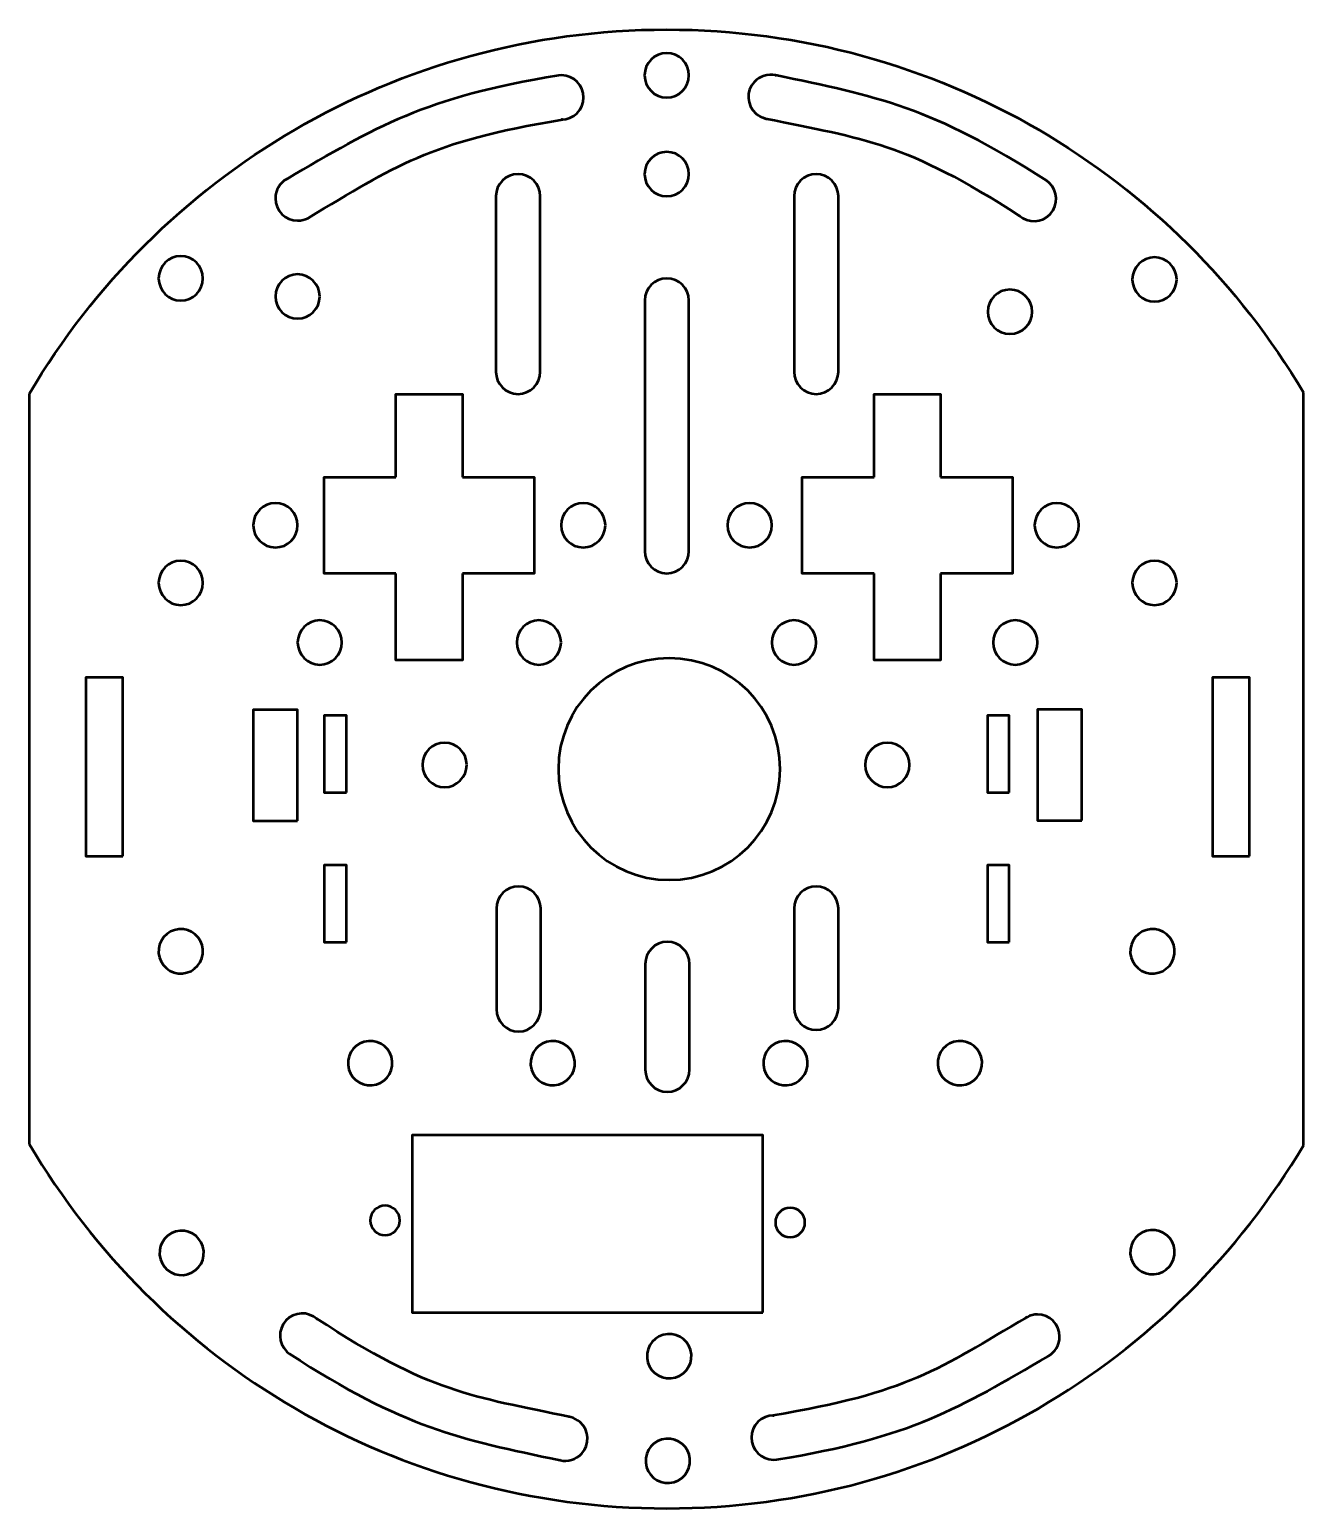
# Model space of a CAD drawing. Header units: millimetres. Extents: x 132 to 247, y 135 to 268.
import ezdxf

# ---------------------------------------------------------------- set-up
doc = ezdxf.new("R2010")
doc.units = ezdxf.units.MM
doc.header["$MEASUREMENT"] = 0
doc.layers.add('svg2', color=7, linetype='Continuous', lineweight=0)

msp = doc.modelspace()

# ---------------------------------------------------------------- linework, layer by layer
at = {"layer": 'svg2', "color": 250, "lineweight": 50, "true_color": 0x1d1d1b}
for points, knots in [([(131.86, 235.05), (143.46, 254.68), (164.84, 267.85), (189.3, 267.85), (213.73, 267.85), (235.08, 254.71), (246.7, 235.12)], [0, 0, 0, 0, 1, 1, 1, 2, 2, 2, 2]), ([(191.3, 263.73), (191.3, 262.62), (190.4, 261.73), (189.3, 261.73), (188.19, 261.73), (187.3, 262.62), (187.3, 263.73), (187.3, 264.83), (188.19, 265.73), (189.3, 265.73), (190.4, 265.73), (191.3, 264.83), (191.3, 263.73)], [0, 0, 0, 0, 1, 1, 1, 2, 2, 2, 3, 3, 3, 4, 4, 4, 4]), ([(156.96, 250.86), (164.92, 255.54), (167.69, 257.73), (179.89, 259.73), (179.89, 259.73), (179.8, 259.73), (179.8, 259.73), (180.9, 259.73), (181.8, 260.62), (181.8, 261.73), (181.8, 262.82), (180.93, 263.7), (179.84, 263.73), (179.84, 263.73), (179.53, 263.71), (179.53, 263.71), (167.44, 261.73), (163.01, 259.05), (155.04, 254.37), (155.04, 254.37), (155.07, 254.39), (155.07, 254.39), (155.06, 254.38), (155.05, 254.38), (155.04, 254.37), (154.43, 254.03), (154.02, 253.38), (154.02, 252.63), (154.02, 251.53), (154.92, 250.63), (156.02, 250.63), (156.36, 250.63), (156.68, 250.71), (156.96, 250.86), (157.02, 250.9), (157.08, 250.93), (157.14, 250.97)], [0, 0, 0, 0, 1, 1, 1, 2, 2, 2, 3, 3, 3, 4, 4, 4, 5, 5, 5, 6, 6, 6, 7, 7, 7, 8, 8, 8, 9, 9, 9, 10, 10, 10, 11, 11, 11, 12, 12, 12, 12]), ([(198.18, 259.84), (207.22, 257.97), (210.75, 257.73), (221.13, 251.04), (221.13, 251.04), (221.06, 251.1), (221.06, 251.1), (221.88, 250.35), (223.15, 250.42), (223.89, 251.24), (224.62, 252.05), (224.57, 253.29), (223.78, 254.03), (223.78, 254.03), (223.53, 254.23), (223.53, 254.23), (213.24, 260.87), (208.16, 261.85), (199.11, 263.73), (199.11, 263.73), (199.14, 263.72), (199.14, 263.72), (199.13, 263.72), (199.12, 263.72), (199.11, 263.73), (198.43, 263.89), (197.68, 263.67), (197.18, 263.12), (196.44, 262.3), (196.5, 261.03), (197.32, 260.29), (197.58, 260.07), (197.87, 259.91), (198.18, 259.84), (198.24, 259.82), (198.31, 259.81), (198.38, 259.8)], [0, 0, 0, 0, 1, 1, 1, 2, 2, 2, 3, 3, 3, 4, 4, 4, 5, 5, 5, 6, 6, 6, 7, 7, 7, 8, 8, 8, 9, 9, 9, 10, 10, 10, 11, 11, 11, 12, 12, 12, 12]), ([(191.3, 254.82), (191.3, 253.72), (190.4, 252.82), (189.3, 252.82), (188.19, 252.82), (187.3, 253.72), (187.3, 254.82), (187.3, 255.93), (188.19, 256.82), (189.3, 256.82), (190.4, 256.82), (191.3, 255.93), (191.3, 254.82)], [0, 0, 0, 0, 1, 1, 1, 2, 2, 2, 3, 3, 3, 4, 4, 4, 4]), ([(175.89, 234.99), (175.89, 234.99), (175.89, 234.99), (175.89, 234.99), (174.79, 234.99), (173.9, 235.89), (173.9, 236.99), (173.9, 236.99), (173.9, 252.83), (173.9, 252.83), (173.9, 253.93), (174.79, 254.82), (175.89, 254.82), (176.99, 254.82), (177.89, 253.93), (177.89, 252.83), (177.89, 252.83), (177.89, 236.99), (177.89, 236.99), (177.89, 235.89), (176.99, 234.99), (175.89, 234.99)], [0, 0, 0, 0, 1, 1, 1, 2, 2, 2, 3, 3, 3, 4, 4, 4, 5, 5, 5, 6, 6, 6, 7, 7, 7, 7]), ([(202.77, 234.99), (202.77, 234.99), (202.77, 234.99), (202.77, 234.99), (201.67, 234.99), (200.78, 235.89), (200.78, 236.99), (200.78, 236.99), (200.78, 252.83), (200.78, 252.83), (200.78, 253.93), (201.67, 254.82), (202.77, 254.82), (202.77, 254.82), (202.77, 254.82), (202.77, 254.82), (203.88, 254.82), (204.77, 253.93), (204.77, 252.83), (204.77, 252.83), (204.77, 236.99), (204.77, 236.99), (204.77, 235.89), (203.88, 234.99), (202.77, 234.99)], [0, 0, 0, 0, 1, 1, 1, 2, 2, 2, 3, 3, 3, 4, 4, 4, 5, 5, 5, 6, 6, 6, 7, 7, 7, 8, 8, 8, 8]), ([(147.49, 245.42), (147.49, 244.32), (146.59, 243.42), (145.49, 243.42), (144.38, 243.42), (143.49, 244.32), (143.49, 245.42), (143.49, 246.53), (144.38, 247.42), (145.49, 247.42), (146.59, 247.42), (147.49, 246.53), (147.49, 245.42)], [0, 0, 0, 0, 1, 1, 1, 2, 2, 2, 3, 3, 3, 4, 4, 4, 4]), ([(235.27, 245.32), (235.27, 244.22), (234.37, 243.32), (233.27, 243.32), (232.16, 243.32), (231.27, 244.22), (231.27, 245.32), (231.27, 246.43), (232.16, 247.32), (233.27, 247.32), (234.37, 247.32), (235.27, 246.43), (235.27, 245.32)], [0, 0, 0, 0, 1, 1, 1, 2, 2, 2, 3, 3, 3, 4, 4, 4, 4]), ([(158.02, 243.79), (158.02, 242.68), (157.12, 241.79), (156.02, 241.79), (154.92, 241.79), (154.02, 242.68), (154.02, 243.79), (154.02, 244.89), (154.92, 245.79), (156.02, 245.79), (157.12, 245.79), (158.02, 244.89), (158.02, 243.79)], [0, 0, 0, 0, 1, 1, 1, 2, 2, 2, 3, 3, 3, 4, 4, 4, 4]), ([(189.3, 218.82), (189.3, 218.82), (189.3, 218.82), (189.3, 218.82), (188.2, 218.82), (187.31, 219.72), (187.31, 220.82), (187.31, 220.82), (187.31, 243.43), (187.31, 243.43), (187.31, 244.53), (188.2, 245.42), (189.3, 245.42), (190.41, 245.42), (191.3, 244.53), (191.3, 243.43), (191.3, 243.43), (191.3, 220.82), (191.3, 220.82), (191.3, 219.72), (190.41, 218.82), (189.3, 218.82)], [0, 0, 0, 0, 1, 1, 1, 2, 2, 2, 3, 3, 3, 4, 4, 4, 5, 5, 5, 6, 6, 6, 7, 7, 7, 7]), ([(222.24, 242.41), (222.24, 241.3), (221.34, 240.41), (220.24, 240.41), (219.13, 240.41), (218.24, 241.3), (218.24, 242.41), (218.24, 243.51), (219.13, 244.41), (220.24, 244.41), (221.34, 244.41), (222.24, 243.51), (222.24, 242.41)], [0, 0, 0, 0, 1, 1, 1, 2, 2, 2, 3, 3, 3, 4, 4, 4, 4]), ([(164.89, 227.49), (164.89, 227.49), (164.89, 234.99), (164.89, 234.99), (164.89, 234.99), (170.89, 234.99), (170.89, 234.99), (170.89, 234.99), (170.89, 227.49), (170.89, 227.49)], [0, 0, 0, 0, 1, 1, 1, 2, 2, 2, 3, 3, 3, 3]), ([(207.99, 227.49), (207.99, 227.49), (207.99, 234.99), (207.99, 234.99), (207.99, 234.99), (213.99, 234.99), (213.99, 234.99), (213.99, 234.99), (213.99, 227.49), (213.99, 227.49)], [0, 0, 0, 0, 1, 1, 1, 2, 2, 2, 3, 3, 3, 3]), ([(164.89, 218.82), (164.89, 218.82), (158.43, 218.82), (158.43, 218.82), (158.43, 218.82), (158.43, 227.49), (158.43, 227.49), (158.43, 227.49), (164.89, 227.49), (164.89, 227.49)], [0, 0, 0, 0, 1, 1, 1, 2, 2, 2, 3, 3, 3, 3]), ([(170.89, 227.49), (170.89, 227.49), (177.36, 227.49), (177.36, 227.49), (177.36, 227.49), (177.36, 218.82), (177.36, 218.82), (177.36, 218.82), (170.89, 218.82), (170.89, 218.82)], [0, 0, 0, 0, 1, 1, 1, 2, 2, 2, 3, 3, 3, 3]), ([(207.99, 218.82), (207.99, 218.82), (201.52, 218.82), (201.52, 218.82), (201.52, 218.82), (201.52, 227.49), (201.52, 227.49), (201.52, 227.49), (207.99, 227.49), (207.99, 227.49)], [0, 0, 0, 0, 1, 1, 1, 2, 2, 2, 3, 3, 3, 3]), ([(213.99, 227.49), (213.99, 227.49), (220.46, 227.49), (220.46, 227.49), (220.46, 227.49), (220.46, 218.82), (220.46, 218.82), (220.46, 218.82), (213.99, 218.82), (213.99, 218.82)], [0, 0, 0, 0, 1, 1, 1, 2, 2, 2, 3, 3, 3, 3]), ([(156.02, 223.16), (156.02, 222.05), (155.12, 221.16), (154.02, 221.16), (152.92, 221.16), (152.02, 222.05), (152.02, 223.16), (152.02, 224.26), (152.92, 225.16), (154.02, 225.16), (155.12, 225.16), (156.02, 224.26), (156.02, 223.16)], [0, 0, 0, 0, 1, 1, 1, 2, 2, 2, 3, 3, 3, 4, 4, 4, 4]), ([(183.77, 223.16), (183.77, 222.05), (182.87, 221.16), (181.77, 221.16), (180.66, 221.16), (179.77, 222.05), (179.77, 223.16), (179.77, 224.26), (180.66, 225.16), (181.77, 225.16), (182.87, 225.16), (183.77, 224.26), (183.77, 223.16)], [0, 0, 0, 0, 1, 1, 1, 2, 2, 2, 3, 3, 3, 4, 4, 4, 4]), ([(198.77, 223.16), (198.77, 222.05), (197.88, 221.16), (196.77, 221.16), (195.67, 221.16), (194.77, 222.05), (194.77, 223.16), (194.77, 224.26), (195.67, 225.16), (196.77, 225.16), (197.88, 225.16), (198.77, 224.26), (198.77, 223.16)], [0, 0, 0, 0, 1, 1, 1, 2, 2, 2, 3, 3, 3, 4, 4, 4, 4]), ([(226.46, 223.16), (226.46, 222.05), (225.56, 221.16), (224.46, 221.16), (223.36, 221.16), (222.46, 222.05), (222.46, 223.16), (222.46, 224.26), (223.36, 225.16), (224.46, 225.16), (225.56, 225.16), (226.46, 224.26), (226.46, 223.16)], [0, 0, 0, 0, 1, 1, 1, 2, 2, 2, 3, 3, 3, 4, 4, 4, 4]), ([(147.49, 217.96), (147.49, 216.86), (146.59, 215.96), (145.49, 215.96), (144.38, 215.96), (143.49, 216.86), (143.49, 217.96), (143.49, 219.06), (144.38, 219.96), (145.49, 219.96), (146.59, 219.96), (147.49, 219.06), (147.49, 217.96)], [0, 0, 0, 0, 1, 1, 1, 2, 2, 2, 3, 3, 3, 4, 4, 4, 4]), ([(170.89, 218.82), (170.89, 218.82), (170.89, 211), (170.89, 211), (170.89, 211), (164.89, 211), (164.89, 211), (164.89, 211), (164.89, 218.82), (164.89, 218.82)], [0, 0, 0, 0, 1, 1, 1, 2, 2, 2, 3, 3, 3, 3]), ([(213.99, 218.82), (213.99, 218.82), (213.99, 211), (213.99, 211), (213.99, 211), (207.99, 211), (207.99, 211), (207.99, 211), (207.99, 218.82), (207.99, 218.82)], [0, 0, 0, 0, 1, 1, 1, 2, 2, 2, 3, 3, 3, 3]), ([(235.27, 217.96), (235.27, 216.86), (234.37, 215.96), (233.27, 215.96), (232.16, 215.96), (231.27, 216.86), (231.27, 217.96), (231.27, 219.06), (232.16, 219.96), (233.27, 219.96), (234.37, 219.96), (235.27, 219.06), (235.27, 217.96)], [0, 0, 0, 0, 1, 1, 1, 2, 2, 2, 3, 3, 3, 4, 4, 4, 4]), ([(160.02, 212.59), (160.02, 211.48), (159.12, 210.59), (158.02, 210.59), (156.92, 210.59), (156.02, 211.48), (156.02, 212.59), (156.02, 213.69), (156.92, 214.59), (158.02, 214.59), (159.12, 214.59), (160.02, 213.69), (160.02, 212.59)], [0, 0, 0, 0, 1, 1, 1, 2, 2, 2, 3, 3, 3, 4, 4, 4, 4]), ([(179.77, 212.59), (179.77, 211.48), (178.87, 210.59), (177.77, 210.59), (176.66, 210.59), (175.77, 211.48), (175.77, 212.59), (175.77, 213.69), (176.66, 214.59), (177.77, 214.59), (178.87, 214.59), (179.77, 213.69), (179.77, 212.59)], [0, 0, 0, 0, 1, 1, 1, 2, 2, 2, 3, 3, 3, 4, 4, 4, 4]), ([(202.77, 212.59), (202.77, 211.48), (201.88, 210.59), (200.77, 210.59), (199.67, 210.59), (198.77, 211.48), (198.77, 212.59), (198.77, 213.69), (199.67, 214.59), (200.77, 214.59), (201.88, 214.59), (202.77, 213.69), (202.77, 212.59)], [0, 0, 0, 0, 1, 1, 1, 2, 2, 2, 3, 3, 3, 4, 4, 4, 4]), ([(222.72, 212.59), (222.72, 211.48), (221.83, 210.59), (220.72, 210.59), (219.62, 210.59), (218.72, 211.48), (218.72, 212.59), (218.72, 213.69), (219.62, 214.59), (220.72, 214.59), (221.83, 214.59), (222.72, 213.69), (222.72, 212.59)], [0, 0, 0, 0, 1, 1, 1, 2, 2, 2, 3, 3, 3, 4, 4, 4, 4]), ([(199.53, 201.18), (199.53, 195.66), (195.05, 191.18), (189.53, 191.18), (184, 191.18), (179.53, 195.66), (179.53, 201.18), (179.53, 206.71), (184, 211.18), (189.53, 211.18), (195.05, 211.18), (199.53, 206.71), (199.53, 201.18)], [0, 0, 0, 0, 1, 1, 1, 2, 2, 2, 3, 3, 3, 4, 4, 4, 4]), ([(140.27, 193.31), (140.27, 193.31), (136.94, 193.31), (136.94, 193.31), (136.94, 193.31), (136.94, 209.44), (136.94, 209.44), (136.94, 209.44), (140.27, 209.44), (140.27, 209.44), (140.27, 209.44), (140.27, 193.31), (140.27, 193.31)], [0, 0, 0, 0, 1, 1, 1, 2, 2, 2, 3, 3, 3, 4, 4, 4, 4]), ([(241.82, 193.31), (241.82, 193.31), (238.49, 193.31), (238.49, 193.31), (238.49, 193.31), (238.49, 209.44), (238.49, 209.44), (238.49, 209.44), (241.82, 209.44), (241.82, 209.44), (241.82, 209.44), (241.82, 193.31), (241.82, 193.31)], [0, 0, 0, 0, 1, 1, 1, 2, 2, 2, 3, 3, 3, 4, 4, 4, 4]), ([(156.02, 196.51), (156.02, 196.51), (152.02, 196.51), (152.02, 196.51), (152.02, 196.51), (152.02, 206.52), (152.02, 206.52), (152.02, 206.52), (156.02, 206.52), (156.02, 206.52), (156.02, 206.52), (156.02, 196.51), (156.02, 196.51)], [0, 0, 0, 0, 1, 1, 1, 2, 2, 2, 3, 3, 3, 4, 4, 4, 4]), ([(160.44, 199.07), (160.44, 199.07), (158.43, 199.07), (158.43, 199.07), (158.43, 199.07), (158.43, 206), (158.43, 206), (158.43, 206), (160.44, 206), (160.44, 206), (160.44, 206), (160.44, 199.07), (160.44, 199.07)], [0, 0, 0, 0, 1, 1, 1, 2, 2, 2, 3, 3, 3, 4, 4, 4, 4]), ([(220.17, 199.07), (220.17, 199.07), (218.22, 199.07), (218.22, 199.07), (218.22, 199.07), (218.22, 206), (218.22, 206), (218.22, 206), (220.17, 206), (220.17, 206), (220.17, 206), (220.17, 199.07), (220.17, 199.07)], [0, 0, 0, 0, 1, 1, 1, 2, 2, 2, 3, 3, 3, 4, 4, 4, 4]), ([(226.72, 196.55), (226.72, 196.55), (222.72, 196.55), (222.72, 196.55), (222.72, 196.55), (222.72, 206.56), (222.72, 206.56), (222.72, 206.56), (226.72, 206.56), (226.72, 206.56), (226.72, 206.56), (226.72, 196.55), (226.72, 196.55)], [0, 0, 0, 0, 1, 1, 1, 2, 2, 2, 3, 3, 3, 4, 4, 4, 4]), ([(171.27, 201.55), (171.27, 200.45), (170.38, 199.55), (169.27, 199.55), (168.17, 199.55), (167.27, 200.45), (167.27, 201.55), (167.27, 202.66), (168.17, 203.55), (169.27, 203.55), (170.38, 203.55), (171.27, 202.66), (171.27, 201.55)], [0, 0, 0, 0, 1, 1, 1, 2, 2, 2, 3, 3, 3, 4, 4, 4, 4]), ([(211.19, 201.55), (211.19, 200.45), (210.29, 199.55), (209.19, 199.55), (208.08, 199.55), (207.19, 200.45), (207.19, 201.55), (207.19, 202.66), (208.08, 203.55), (209.19, 203.55), (210.29, 203.55), (211.19, 202.66), (211.19, 201.55)], [0, 0, 0, 0, 1, 1, 1, 2, 2, 2, 3, 3, 3, 4, 4, 4, 4]), ([(160.44, 185.58), (160.44, 185.58), (158.43, 185.58), (158.43, 185.58), (158.43, 185.58), (158.43, 192.51), (158.43, 192.51), (158.43, 192.51), (160.44, 192.51), (160.44, 192.51), (160.44, 192.51), (160.44, 185.58), (160.44, 185.58)], [0, 0, 0, 0, 1, 1, 1, 2, 2, 2, 3, 3, 3, 4, 4, 4, 4]), ([(220.17, 185.58), (220.17, 185.58), (218.22, 185.58), (218.22, 185.58), (218.22, 185.58), (218.22, 192.51), (218.22, 192.51), (218.22, 192.51), (220.17, 192.51), (220.17, 192.51), (220.17, 192.51), (220.17, 185.58), (220.17, 185.58)], [0, 0, 0, 0, 1, 1, 1, 2, 2, 2, 3, 3, 3, 4, 4, 4, 4]), ([(175.94, 177.52), (175.94, 177.52), (175.94, 177.52), (175.94, 177.52), (174.84, 177.52), (173.95, 178.42), (173.95, 179.52), (173.95, 179.52), (173.95, 188.6), (173.95, 188.6), (173.95, 189.7), (174.84, 190.59), (175.94, 190.59), (177.04, 190.59), (177.94, 189.7), (177.94, 188.6), (177.94, 188.6), (177.94, 179.52), (177.94, 179.52), (177.94, 178.42), (177.04, 177.52), (175.94, 177.52)], [0, 0, 0, 0, 1, 1, 1, 2, 2, 2, 3, 3, 3, 4, 4, 4, 5, 5, 5, 6, 6, 6, 7, 7, 7, 7]), ([(202.77, 177.66), (202.77, 177.66), (202.77, 177.66), (202.77, 177.66), (201.67, 177.66), (200.78, 178.55), (200.78, 179.65), (200.78, 179.65), (200.78, 188.6), (200.78, 188.6), (200.78, 189.7), (201.67, 190.59), (202.77, 190.59), (202.77, 190.59), (202.77, 190.59), (202.77, 190.59), (203.88, 190.59), (204.77, 189.7), (204.77, 188.6), (204.77, 188.6), (204.77, 179.65), (204.77, 179.65), (204.77, 178.55), (203.88, 177.66), (202.77, 177.66)], [0, 0, 0, 0, 1, 1, 1, 2, 2, 2, 3, 3, 3, 4, 4, 4, 5, 5, 5, 6, 6, 6, 7, 7, 7, 8, 8, 8, 8]), ([(147.48, 184.91), (147.57, 183.81), (146.75, 182.84), (145.65, 182.75), (144.55, 182.66), (143.59, 183.48), (143.49, 184.58), (143.4, 185.68), (144.22, 186.65), (145.32, 186.74), (146.43, 186.83), (147.39, 186.01), (147.48, 184.91)], [0, 0, 0, 0, 1, 1, 1, 2, 2, 2, 3, 3, 3, 4, 4, 4, 4]), ([(235.08, 184.91), (235.17, 183.81), (234.35, 182.84), (233.25, 182.75), (232.15, 182.66), (231.18, 183.48), (231.09, 184.58), (231, 185.68), (231.82, 186.65), (232.92, 186.74), (234.02, 186.83), (234.99, 186.01), (235.08, 184.91)], [0, 0, 0, 0, 1, 1, 1, 2, 2, 2, 3, 3, 3, 4, 4, 4, 4]), ([(189.35, 172.08), (189.35, 172.08), (189.35, 172.08), (189.35, 172.08), (188.25, 172.08), (187.36, 172.98), (187.36, 174.08), (187.36, 174.08), (187.36, 183.6), (187.36, 183.6), (187.36, 184.7), (188.25, 185.6), (189.35, 185.6), (190.45, 185.6), (191.35, 184.7), (191.35, 183.6), (191.35, 183.6), (191.35, 174.08), (191.35, 174.08), (191.35, 172.98), (190.45, 172.08), (189.35, 172.08)], [0, 0, 0, 0, 1, 1, 1, 2, 2, 2, 3, 3, 3, 4, 4, 4, 5, 5, 5, 6, 6, 6, 7, 7, 7, 7]), ([(164.56, 174.82), (164.65, 173.72), (163.83, 172.76), (162.73, 172.67), (161.63, 172.58), (160.67, 173.4), (160.58, 174.5), (160.48, 175.6), (161.3, 176.56), (162.4, 176.65), (163.51, 176.74), (164.47, 175.93), (164.56, 174.82)], [0, 0, 0, 0, 1, 1, 1, 2, 2, 2, 3, 3, 3, 4, 4, 4, 4]), ([(181.01, 174.82), (181.1, 173.72), (180.28, 172.76), (179.18, 172.67), (178.08, 172.58), (177.12, 173.4), (177.03, 174.5), (176.94, 175.6), (177.76, 176.56), (178.86, 176.65), (179.96, 176.74), (180.92, 175.93), (181.01, 174.82)], [0, 0, 0, 0, 1, 1, 1, 2, 2, 2, 3, 3, 3, 4, 4, 4, 4]), ([(201.99, 174.82), (202.08, 173.72), (201.26, 172.76), (200.16, 172.67), (199.06, 172.58), (198.1, 173.4), (198.01, 174.5), (197.92, 175.6), (198.74, 176.56), (199.84, 176.65), (200.94, 176.74), (201.9, 175.93), (201.99, 174.82)], [0, 0, 0, 0, 1, 1, 1, 2, 2, 2, 3, 3, 3, 4, 4, 4, 4]), ([(217.72, 174.82), (217.81, 173.72), (216.99, 172.76), (215.89, 172.67), (214.79, 172.58), (213.82, 173.4), (213.73, 174.5), (213.64, 175.6), (214.46, 176.56), (215.56, 176.65), (216.66, 176.74), (217.63, 175.93), (217.72, 174.82)], [0, 0, 0, 0, 1, 1, 1, 2, 2, 2, 3, 3, 3, 4, 4, 4, 4]), ([(197.95, 152.17), (197.95, 152.17), (166.34, 152.17), (166.34, 152.17), (166.34, 152.17), (166.34, 168.18), (166.34, 168.18), (166.34, 168.18), (197.95, 168.18), (197.95, 168.18), (197.95, 168.18), (197.95, 152.17), (197.95, 152.17)], [0, 0, 0, 0, 1, 1, 1, 2, 2, 2, 3, 3, 3, 4, 4, 4, 4]), ([(131.86, 167.32), (143.46, 147.68), (164.84, 134.52), (189.3, 134.52), (213.73, 134.52), (235.08, 147.66), (246.7, 167.25)], [0, 0, 0, 0, 1, 1, 1, 2, 2, 2, 2]), ([(165.24, 160.49), (165.24, 159.75), (164.64, 159.15), (163.9, 159.15), (163.17, 159.15), (162.57, 159.75), (162.57, 160.49), (162.57, 161.22), (163.17, 161.82), (163.9, 161.82), (164.64, 161.82), (165.24, 161.22), (165.24, 160.49)], [0, 0, 0, 0, 1, 1, 1, 2, 2, 2, 3, 3, 3, 4, 4, 4, 4]), ([(201.76, 160.3), (201.76, 159.56), (201.16, 158.97), (200.43, 158.97), (199.69, 158.97), (199.09, 159.56), (199.09, 160.3), (199.09, 161.04), (199.69, 161.63), (200.43, 161.63), (201.16, 161.63), (201.76, 161.04), (201.76, 160.3)], [0, 0, 0, 0, 1, 1, 1, 2, 2, 2, 3, 3, 3, 4, 4, 4, 4]), ([(147.56, 157.72), (147.65, 156.62), (146.84, 155.65), (145.73, 155.56), (144.63, 155.47), (143.67, 156.29), (143.58, 157.39), (143.49, 158.49), (144.31, 159.46), (145.41, 159.55), (146.51, 159.64), (147.47, 158.82), (147.56, 157.72)], [0, 0, 0, 0, 1, 1, 1, 2, 2, 2, 3, 3, 3, 4, 4, 4, 4]), ([(235.08, 157.79), (235.17, 156.69), (234.35, 155.72), (233.25, 155.63), (232.15, 155.54), (231.18, 156.36), (231.09, 157.46), (231, 158.56), (231.82, 159.53), (232.92, 159.62), (234.02, 159.71), (234.99, 158.89), (235.08, 157.79)], [0, 0, 0, 0, 1, 1, 1, 2, 2, 2, 3, 3, 3, 4, 4, 4, 4]), ([(180.64, 142.75), (171.6, 144.65), (168.08, 144.9), (157.72, 151.64), (157.72, 151.64), (157.79, 151.58), (157.79, 151.58), (156.97, 152.32), (155.71, 152.26), (154.96, 151.45), (154.23, 150.64), (154.27, 149.4), (155.06, 148.65), (155.06, 148.65), (155.3, 148.45), (155.3, 148.45), (165.57, 141.77), (170.65, 140.77), (179.69, 138.86), (179.69, 138.86), (179.66, 138.87), (179.66, 138.87), (179.67, 138.87), (179.68, 138.87), (179.69, 138.86), (180.37, 138.7), (181.12, 138.91), (181.63, 139.46), (182.37, 140.28), (182.31, 141.55), (181.49, 142.29), (181.24, 142.52), (180.95, 142.67), (180.64, 142.75), (180.57, 142.76), (180.51, 142.77), (180.43, 142.79)], [0, 0, 0, 0, 1, 1, 1, 2, 2, 2, 3, 3, 3, 4, 4, 4, 5, 5, 5, 6, 6, 6, 7, 7, 7, 8, 8, 8, 9, 9, 9, 10, 10, 10, 11, 11, 11, 12, 12, 12, 12]), ([(221.78, 151.77), (213.82, 147.09), (211.04, 144.9), (198.85, 142.9), (198.85, 142.9), (198.94, 142.91), (198.94, 142.91), (197.83, 142.91), (196.94, 142.01), (196.94, 140.91), (196.94, 139.82), (197.81, 138.93), (198.9, 138.91), (198.9, 138.91), (199.21, 138.92), (199.21, 138.92), (211.3, 140.9), (215.72, 143.58), (223.7, 148.26), (223.7, 148.26), (223.67, 148.25), (223.67, 148.25), (223.68, 148.25), (223.69, 148.26), (223.69, 148.26), (224.31, 148.6), (224.72, 149.26), (224.72, 150.01), (224.72, 151.11), (223.82, 152.01), (222.72, 152.01), (222.38, 152.01), (222.06, 151.92), (221.78, 151.77), (221.72, 151.74), (221.66, 151.7), (221.6, 151.66)], [0, 0, 0, 0, 1, 1, 1, 2, 2, 2, 3, 3, 3, 4, 4, 4, 5, 5, 5, 6, 6, 6, 7, 7, 7, 8, 8, 8, 9, 9, 9, 10, 10, 10, 11, 11, 11, 12, 12, 12, 12]), ([(191.52, 148.41), (191.61, 147.31), (190.79, 146.35), (189.69, 146.25), (188.59, 146.16), (187.62, 146.98), (187.53, 148.08), (187.44, 149.19), (188.26, 150.15), (189.36, 150.24), (190.46, 150.33), (191.43, 149.51), (191.52, 148.41)], [0, 0, 0, 0, 1, 1, 1, 2, 2, 2, 3, 3, 3, 4, 4, 4, 4]), ([(191.39, 138.98), (191.48, 137.87), (190.66, 136.91), (189.56, 136.82), (188.46, 136.73), (187.49, 137.55), (187.4, 138.65), (187.31, 139.75), (188.13, 140.71), (189.23, 140.8), (190.33, 140.9), (191.3, 140.08), (191.39, 138.98)], [0, 0, 0, 0, 1, 1, 1, 2, 2, 2, 3, 3, 3, 4, 4, 4, 4])]:
    msp.add_open_spline(points, degree=3, knots=knots, dxfattribs=at)
for points in [[(131.86, 167.32), (131.86, 167.32), (131.86, 235.05), (131.86, 235.05)], [(246.7, 167.25), (246.7, 167.25), (246.7, 235.12), (246.7, 235.12)]]:
    msp.add_open_spline(points, degree=3, dxfattribs=at)

doc.saveas('drawing.dxf')
